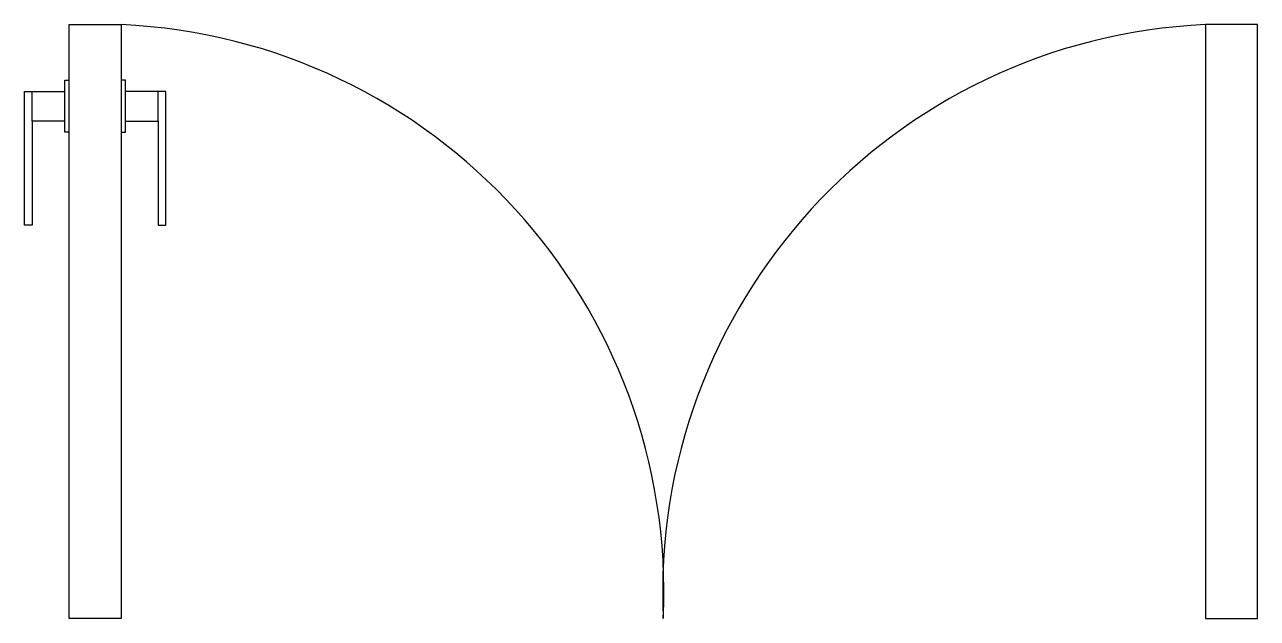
# Model space of a CAD drawing. Header units: millimetres. Extents: x -5.076 to -4.246, y 11.616 to 12.016.
import ezdxf

# ---------------------------------------------------------------- set-up
doc = ezdxf.new("R2010")
doc.units = ezdxf.units.MM
doc.header["$LTSCALE"] = 10
doc.layers.add('PORTAS', color=2, linetype='Continuous')
doc.layers.add('Portas_maçanetas', color=1, linetype='Continuous')

# ---------------------------------------------------------------- blocks, each defined once
blk = doc.blocks.new('maçaneta_01')
at = {"layer": 'Portas_maçanetas', "color": 1}
for points in [[(0, -0.0725), (-0.003, -0.0725), (-0.003, -0.065), (-0.025, -0.065), (-0.025, -0.135), (-0.03, -0.135), (-0.03, -0.045), (-0.003, -0.045), (-0.003, -0.0375), (0, -0.0375)], [(0.035, -0.0725), (0.038, -0.0725), (0.038, -0.065), (0.06, -0.065), (0.06, -0.135), (0.065, -0.135), (0.065, -0.045), (0.038, -0.045), (0.038, -0.0375), (0.035, -0.0375)], [(-0.025, -0.065), (-0.025, -0.045)], [(-0.003, -0.065), (-0.003, -0.045)], [(0.038, -0.065), (0.038, -0.045)], [(0.06, -0.065), (0.06, -0.045)]]:
    blk.add_lwpolyline(points, dxfattribs=at)

msp = doc.modelspace()

# ---------------------------------------------------------------- linework, layer by layer
at = {"layer": 'PORTAS'}
for points in [[(-5.04632, 12.01634), (-5.01132, 12.01634), (-5.01132, 11.61634), (-5.04632, 11.61634)], [(-4.24631, 12.01634), (-4.28131, 12.01634), (-4.28131, 11.61634), (-4.24631, 11.61634)]]:
    msp.add_lwpolyline(points, close=True, dxfattribs=at)
at = {"layer": 'PORTAS', "color": 1}
for centre, start, end in [((-5.02882, 11.63384), 357.38046, 87.38046), ((-4.26381, 11.63384), 92.61954, 182.61954)]:
    msp.add_arc(centre, 0.38291, start, end, dxfattribs=at)

# ---------------------------------------------------------------- block references
at = {"layer": 'Portas_maçanetas'}
msp.add_blockref('maçaneta_01', (-5.04632, 12.01634), dxfattribs=at)

doc.saveas('drawing.dxf')
